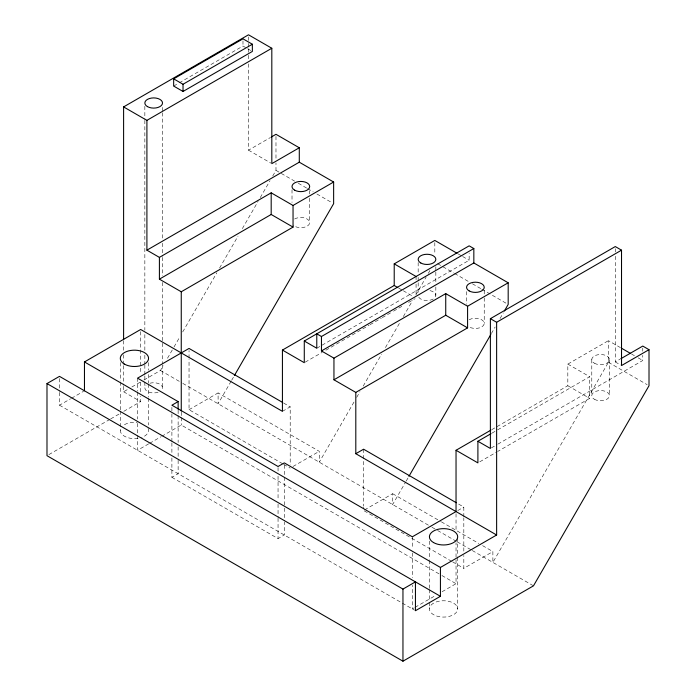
<?xml version="1.0" encoding="UTF-8"?>
<svg xmlns="http://www.w3.org/2000/svg" width="696" height="696" viewBox="0 0 696 696"><rect width="100%" height="100%" fill="white"/><g stroke="black" fill="none" stroke-linecap="round" stroke-linejoin="round"><path stroke-width="0.52" stroke-dasharray="3.48 2.61" d="M282.715 463.78L189.042 409.692L189.042 359.18M189.042 358.109L189.042 350.584M364.521 509.924L392.648 493.708L392.648 504.539L405.672 481.989M620.484 347.635L608.417 340.666L608.417 362.303L492.881 562.412L492.881 551.571L463.823 568.336L463.823 555.443M463.823 551.145L463.823 517.824M463.823 516.754L463.823 507.079L457.263 503.295M143.872 380.051L160.445 370.481L163.16 365.783M167.501 358.266L173.469 347.93M174.009 346.991L179.977 336.655M182.691 331.957L216.856 272.771M219.571 268.073L238.015 236.135M242.356 228.619L258.085 201.37M260.252 197.612L270.013 180.708M272.728 176.01L275.981 170.372L275.981 162.951M231.124 381.217L218.1 403.767L218.1 392.927L189.042 409.692M231.664 380.277L233.83 376.519M353.986 402.044L319.273 462.179L319.273 451.339L218.1 392.927M356.7 397.355L359.954 391.717M363.208 386.08L381.652 354.134M385.445 347.556L400.635 321.256M403.349 316.558L412.563 300.585M415.825 294.947L426.126 277.095M428.301 273.337L429.928 270.518M406.212 481.049L408.926 476.351M491.367 333.558L495.169 326.981M500.05 318.524L503.304 312.887M173.661 86.06L178.35 83.355M179.281 82.815L242.982 46.032L246.732 48.198M248.507 63.91L248.507 150.179L270.483 137.486M59.482 392.387L59.482 405.202L70.583 398.799M71.505 398.26L83.537 391.317M123.601 386.315L123.601 391.752L128.212 389.09M131.892 386.967L140.183 382.182M48.868 454.601L109.751 419.453M110.69 418.905L120.06 413.502M123.801 411.336L140.662 401.601L140.662 396.224M148.7 443.83L137.547 450.277L137.547 435.209M149.631 443.3L160.793 436.853M161.724 436.314L181.256 425.038L440.986 574.992M316.776 348.235L469.156 260.26L469.156 253.048M305.222 362.155L322.135 352.385M325.893 350.21L369.106 325.25M370.037 324.71L381.312 318.202M382.252 317.654L392.587 311.686M393.527 311.147L403.863 305.179M408.552 302.464L415.129 298.662M282.428 411.336L290.206 406.847L290.206 464.876M171.895 457.942L171.895 477.317L178.132 473.715L178.132 458.647M293.016 466.485L319.273 451.339M491.733 429.667L567.823 385.732L567.823 364.104L608.417 340.666M171.895 477.317L278.052 538.608L284.299 535.007L284.299 522.087M491.985 433.13L496.683 430.415M497.623 429.867L589.686 376.719L589.686 398.356L497.623 451.504M615.29 256.267L615.29 361.937L619.866 359.293M491.324 447.928L496.97 444.674M497.91 444.126L642.765 360.493L642.765 355.343M479.779 461.813L496.683 452.043M457.768 510.568L463.823 507.079M414.181 607.843L412.328 608.922L412.328 585.24M415.112 607.312L435.574 595.498M442.09 591.739L456.037 583.683L456.037 542.784M247.672 48.737L252.352 51.443M458.012 253.831L461.726 255.971M462.657 256.511L469.156 260.26M631.629 354.064L634.413 355.673M638.128 357.814L642.765 360.493M248.507 150.179L270.875 163.099M615.29 361.937L620.641 365.026M275.981 170.372L294.582 181.108M298.297 183.257L306.666 188.085M307.597 188.625L313.183 191.844M316.897 193.993L332.705 203.119M437.627 263.697L453.618 272.928M454.558 273.476L468.669 281.619M472.436 283.794L480.901 288.683M481.841 289.223L507.245 303.891M608.417 362.303L647.167 384.671M567.823 364.104L589.686 376.719M398.764 288.135L402.41 290.232M403.323 290.763L412.423 296.017M567.823 385.732L589.686 398.356M283.646 403.062L290.206 406.847M392.648 493.708L440.429 521.287M441.36 521.826L478.831 543.463M482.58 545.629L492.881 551.571M160.445 370.481L181.839 382.826M182.77 383.365L431.059 526.715M431.999 527.255L436.679 529.961M437.619 530.5L456.35 541.314M457.289 541.853L471.34 549.971M472.28 550.51L533.475 585.841M283.646 464.319L290.206 468.103M451.643 561.307L363.59 510.473L363.59 507.245M452.574 561.846L463.823 568.336M123.601 391.752L140.662 401.601M441.925 575.531L456.037 583.683M59.482 405.202L414.503 610.174M642.765 348.13L642.765 351.228M615.29 248.716L615.29 251.952M609.444 359.597L609.444 395.65M591.783 359.597L591.783 395.65M484.233 290.484L484.233 296.853M484.233 297.905L484.233 323.362M466.564 291.546L466.564 304.274M457.681 537.886L457.681 556.182M457.681 557.261L457.681 608.922A14.129 8.161 0 0 1 436.488 615.986A14.129 8.161 0 0 1 436.488 601.857A14.129 8.161 0 0 1 457.681 608.922M456.037 513.726L456.037 530.944M435.835 266.785L435.835 271.022M435.835 272.084L435.835 282.689M435.835 286.935L435.835 295.417M434.809 242.6L434.809 254.492M429.415 541.114L429.415 559.41M429.415 560.489L429.415 588.468M429.415 589.547L429.415 601.388M429.415 602.466L429.415 608.922M418.165 262.54L418.165 273.145M418.165 277.391L418.165 281.628M418.165 282.689L418.165 293.294M416.069 276.486L416.069 279.731M416.069 284.064L416.069 294.878M412.328 536.807L412.328 548.648M412.328 552.955L412.328 577.706M363.59 449.207L363.59 506.166M309.685 190.774L309.685 193.949M309.685 198.195L309.685 222.589M292.015 189.712L292.015 202.44M284.299 465.05L284.299 507.019M284.299 508.097L284.299 521.017M278.052 467.573L278.052 471.879M278.052 476.186L278.052 499.867M278.052 504.174L278.052 517.085M278.052 518.163L278.052 538.608M275.981 136.433L275.981 158.705M248.507 36.958L248.507 42.352M248.507 43.43L248.507 47.737M248.507 48.816L248.507 54.21M248.507 55.288L248.507 59.604M242.982 40.881L242.982 46.032M181.256 412.119L181.256 416.425M181.256 417.504L181.256 425.038M178.132 410.214L178.132 414.52M178.132 415.59L178.132 442.499M178.132 446.806L178.132 457.568M171.895 407.36L171.895 412.737M171.895 413.815L171.895 441.803M171.895 442.874L171.895 453.635M162.507 107.349L162.507 111.699M162.507 112.787L162.507 238.902M162.507 243.252L162.507 256.293M162.507 257.381L162.507 275.86M162.507 282.385L162.507 342.18M162.507 343.267L162.507 363.921M162.507 365.009L162.507 387.846M148.553 362.642L148.553 370.176M148.553 374.483L148.553 383.087M148.553 384.166L148.553 397.085M148.553 398.155L148.553 425.065M144.846 106.262L144.846 119.312M144.846 120.399L144.846 330.226M144.846 334.567L144.846 350.88M144.846 355.23L144.846 363.921M144.846 365.009L144.846 374.796M144.846 375.884L144.846 387.846M140.662 331.644L140.662 373.621M140.662 382.226L140.662 391.918M137.547 378.163L137.547 391.082M137.547 392.152L137.547 419.062M137.547 423.368L137.547 434.13M123.601 340.657L123.601 350.436M123.601 354.786L123.601 364.574M123.601 365.661L123.601 385.227M120.286 362.642L120.286 380.938M120.286 382.017L120.286 409.996M120.286 411.075L120.286 430.45M59.482 378.502L59.482 391.317M148.074 428.336A14.129 8.161 0 0 1 141.488 437.514M138.078 438.323A14.129 8.161 0 0 1 120.773 428.336M124.427 424.673A14.129 8.161 0 0 1 137.182 422.446M469.156 319.751A8.831 5.098 0 0 1 481.641 319.751A8.831 5.098 0 0 1 481.641 326.963A8.831 5.098 0 0 1 469.156 326.963M430.015 290.624A8.831 5.098 0 0 1 434.652 297.966M433.243 299.019A8.831 5.098 0 0 1 418.47 296.74M294.608 218.979A8.831 5.098 0 0 1 307.615 219.31A8.831 5.098 0 0 1 305.918 226.765A8.831 5.098 0 0 1 293.199 225.139M158.096 392.257A8.831 5.098 0 0 1 147.439 391.448A8.831 5.098 0 0 1 146.029 385.297M149.945 383.226A8.831 5.098 0 0 1 159.358 383.94A8.831 5.098 0 0 1 162.212 389.16M594.367 399.26A8.831 5.098 0 0 0 609.139 396.972A8.831 5.098 0 0 0 598.325 390.726A8.831 5.098 0 0 0 594.367 399.26M594.367 363.199A8.831 5.098 0 0 0 609.139 360.911A8.831 5.098 0 0 0 598.325 354.673A8.831 5.098 0 0 0 594.367 363.199"/><path stroke-width="1.04" d="M234.378 375.579L333.636 203.658L333.636 182.021L299.289 162.194L146.908 250.168L146.908 120.364L271.814 48.259L271.814 163.638L299.289 147.769L299.289 162.194M408.926 476.351L490.828 334.498M504.391 311.008L508.184 304.43L508.184 282.793L473.837 262.966L321.456 350.941L321.456 336.516L473.837 248.542L473.837 262.966M181.256 411.049L181.256 291.781L159.401 279.157L271.188 214.481L271.188 192.835L293.042 205.459L333.636 182.021M181.256 291.781L293.042 227.105L293.042 205.459M123.601 339.57L123.601 106.914L248.507 34.8L271.814 48.259M173.661 78.848L242.982 38.828L252.352 44.231L252.352 51.443L183.031 91.463L173.661 86.06L173.661 78.848L183.031 84.251L252.352 44.231M271.405 136.955L275.981 134.311L299.289 147.769M146.908 250.168L159.401 257.381L271.188 192.835M620.78 358.762L642.765 346.077L649.011 349.679L649.011 385.732L533.475 585.841L402.958 661.2L46.989 455.689L46.989 383.574L59.482 376.362L440.429 596.298L440.429 567.457L84.46 361.937L84.46 390.787M84.46 361.937L140.662 329.486L282.428 411.336L282.428 350.071L394.214 285.499L394.214 263.871L434.809 240.433L457.089 253.292M178.132 409.135L178.132 401.601L171.895 405.202L278.052 466.503L284.299 462.892L412.328 536.807L456.037 511.569L456.037 450.277L490.793 430.206M282.428 350.071L304.282 362.694L304.282 341.023L469.156 245.845L473.837 248.542M321.456 350.941L333.95 358.153L445.736 293.616L467.59 306.231L508.184 282.793M333.95 358.153L333.95 379.79L445.736 315.245L467.59 327.868L467.59 306.231M333.95 379.79L355.804 392.405L467.59 327.868M456.037 450.277L477.9 462.892L477.9 441.264L490.384 448.468L490.384 318.672L615.29 246.558L621.528 250.168L621.528 365.548L649.011 349.679M490.384 318.672L496.631 322.274L621.528 250.168M355.804 392.405L355.804 453.705L363.59 449.207L456.324 502.747M477.9 441.264L491.045 433.669M46.989 383.574L402.958 589.086L415.442 581.873L415.442 610.723L440.429 596.298M440.429 567.457L496.631 535.007L496.631 322.274M621.415 348.174L630.698 353.533M123.601 106.914L146.908 120.364M394.214 263.871L416.069 276.486M271.188 214.481L293.042 227.105M394.214 285.499L397.86 287.605M321.456 336.516L316.776 333.819L316.776 348.235L304.282 341.023M282.715 402.514L189.042 348.435L137.547 378.163L178.132 401.601M355.804 453.705L496.631 535.007M445.736 293.616L445.736 315.245M402.958 589.086L402.958 661.2M183.031 84.251L183.031 91.463M159.401 257.381L159.401 279.157M433.556 542.576A14.129 8.161 0 0 0 457.202 538.922A14.129 8.161 0 0 0 439.889 528.925A14.129 8.161 0 0 0 433.556 542.576M294.608 190.139A8.831 5.098 0 0 0 309.381 187.85A8.831 5.098 0 0 0 298.567 181.604A8.831 5.098 0 0 0 294.608 190.139M420.758 262.966A8.831 5.098 0 0 0 435.531 260.678A8.831 5.098 0 0 0 424.717 254.44A8.831 5.098 0 0 0 420.758 262.966M124.427 364.104A14.129 8.161 0 0 0 148.074 360.45A14.129 8.161 0 0 0 130.761 350.453A14.129 8.161 0 0 0 124.427 364.104M469.156 290.911A8.831 5.098 0 0 0 483.929 288.623A8.831 5.098 0 0 0 473.115 282.376A8.831 5.098 0 0 0 469.156 290.911M147.439 106.61A8.831 5.098 0 0 0 162.212 104.322A8.831 5.098 0 0 0 151.397 98.075A8.831 5.098 0 0 0 147.439 106.61"/></g></svg>
